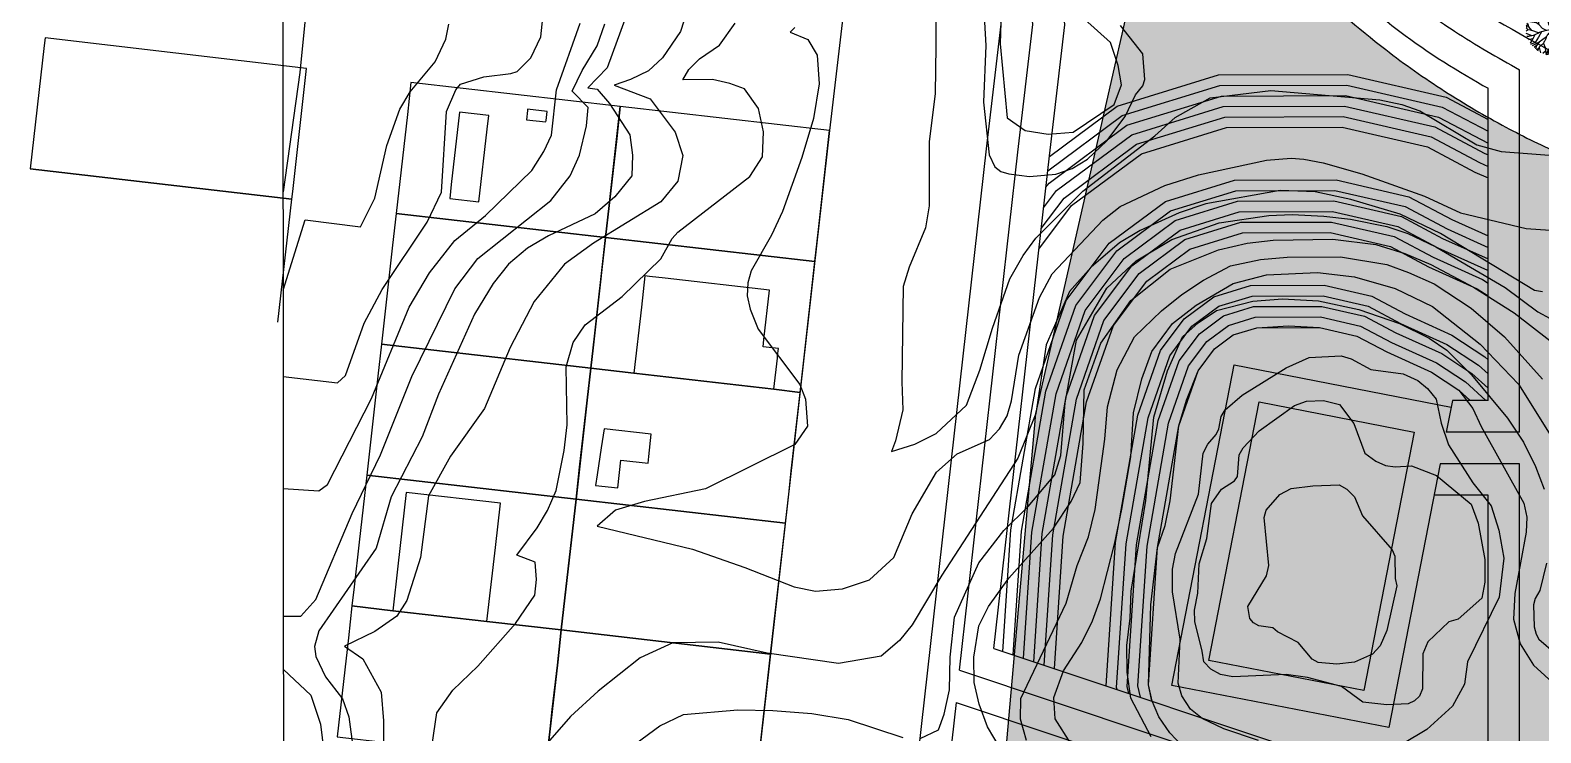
# Model space of a CAD drawing. Header units: millimetres. Extents: x 1101 to 4203, y 1053 to 1744.
# Drawn here: x 1111 to 1254.4, y 1492.9 to 1559.6 of the extents above; entities that cross this region are included whole.
import ezdxf

# ---------------------------------------------------------------- set-up
doc = ezdxf.new("R2010")
doc.units = ezdxf.units.MM
for name, color, linetype in [('01_Fina', 7, 'Continuous'), ('03_Gruesa', 7, 'Continuous'), ('Traza Urbana', 7, 'Continuous')]:
    doc.layers.add(name, color=color, linetype=linetype)
doc.styles.get("Standard").update_dxf_attribs({"font": 'arial.ttf'})

# ---------------------------------------------------------------- blocks, each defined once
blk = doc.blocks.new('tree9')
at = {"color": 106}
for p, q in [((944.82, 446.22), (943.8, 449.19)), ((946.24, 448.84), (944.71, 449.87)), ((947.61, 449.81), (945.05, 450.27)), ((946.75, 447.25), (945.73, 450.84)), ((948.46, 449.12), (946.24, 451.41)), ((948.53, 449.07), (947.84, 452.26)), ((951.71, 445.6), (948.53, 449.07)), ((950.91, 449.87), (948.69, 452.66)), ((950.75, 450.95), (951.14, 453.4)), ((952.34, 451.69), (951.65, 453.57)), ((951.77, 447.47), (952.56, 449.81)), ((952.34, 451.63), (953.87, 453.57)), ((952.56, 449.81), (952.34, 451.63)), ((953.99, 451.86), (953.08, 453.69)), ((953.99, 451.86), (954.56, 453.63)), ((954.56, 449.53), (953.99, 451.86)), ((954.5, 449.41), (955.3, 451.58)), ((954.62, 447.99), (954.5, 449.41)), ((955.3, 451.58), (956.21, 453.34)), ((955.64, 452.2), (955.41, 453.57)), ((957.12, 451.41), (956.38, 453.4)), ((957.12, 451.41), (957.24, 453.12)), ((957.12, 451.41), (958.38, 452.66)), ((958.09, 449.64), (957.12, 451.41)), ((957.97, 445.49), (958.09, 449.64)), ((958.09, 449.64), (959, 450.84)), ((959, 450.84), (959.11, 452.31)), ((959.06, 450.84), (960.36, 451.63)), ((959.4, 447.42), (960.31, 449.58)), ((960.31, 449.58), (960.71, 451.47)), ((960.42, 449.53), (961.85, 450.44)), ((960.71, 448.44), (962.76, 448.33)), ((962.76, 448.33), (963.33, 448.9)), ((942.09, 441.05), (941.06, 440.48)), ((942.09, 443.6), (941.12, 442.87)), ((942.42, 442.46), (941.12, 442.41)), ((942.14, 441.05), (941.12, 441.95)), ((942.09, 443.6), (941.46, 444.12)), ((946.02, 444.46), (941.69, 445.09)), ((943.23, 446.39), (942.03, 446.22)), ((942.42, 442.46), (942.09, 443.6)), ((943.8, 440.81), (942.14, 441.05)), ((943.91, 440.76), (942.42, 442.46)), ((943.23, 446.46), (942.77, 447.47)), ((944.82, 446.22), (943.23, 446.46)), ((946.07, 444.46), (944.82, 446.22)), ((947.5, 443.43), (946.07, 444.46)), ((947.44, 443.43), (946.75, 447.25)), ((949.09, 441.78), (947.5, 443.43)), ((951.08, 440.76), (949.09, 441.78)), ((953.48, 441.27), (953.53, 443.27)), ((953.53, 443.27), (954.1, 444.23)), ((954.1, 444.23), (954.44, 445.94)), ((954.44, 445.94), (954.62, 447.99)), ((955.3, 440.76), (958.77, 442.06)), ((958.09, 445.54), (962.07, 445.94)), ((958.77, 442.06), (960.03, 442.87)), ((960.03, 442.87), (961.39, 442.81)), ((961.17, 440.36), (963.5, 441.78)), ((961.39, 442.81), (962.3, 443.32)), ((962.07, 445.94), (964.18, 445.6)), ((962.14, 445.94), (964.01, 448.11)), ((962.3, 443.32), (964.36, 444)), ((962.42, 448.28), (964.47, 447.25)), ((963.5, 441.78), (965.95, 442.35)), ((964.18, 445.6), (964.81, 446.57)), ((964.18, 445.6), (965.26, 445.65)), ((964.36, 444), (965.49, 445.2)), ((964.58, 442.06), (965.77, 443.43)), ((944.02, 438.19), (941.17, 439.27)), ((944.25, 436.66), (942.26, 436.2)), ((943.96, 436.08), (943.06, 434.55)), ((945.5, 434.83), (943.28, 433.86)), ((947.04, 439.56), (943.91, 440.76)), ((945.28, 438.59), (943.96, 436.08)), ((947.38, 435.07), (944.02, 433.24)), ((947.1, 437.45), (945.5, 434.83)), ((947.44, 435.07), (946.18, 433.47)), ((948.58, 440.02), (947.1, 437.45)), ((950.97, 437.57), (947.44, 435.07)), ((949.49, 434.43), (950.4, 432.5)), ((952.97, 434.95), (952.68, 432.61)), ((954.33, 437.23), (952.97, 434.95)), ((954.05, 439.56), (957.12, 436.72)), ((957.12, 436.72), (958.32, 434.21)), ((957.17, 436.6), (959, 436.03)), ((957.52, 440.65), (960.88, 438.31)), ((958.32, 434.21), (959.4, 432.78)), ((959, 436.03), (960.25, 434.83)), ((960.25, 434.83), (960.93, 433.81)), ((960.88, 438.31), (962.01, 435.58)), ((960.93, 433.81), (961, 432.56)), ((961, 438.25), (965.15, 436.77)), ((961, 433.75), (963.22, 433.42)), ((962.01, 435.58), (962.14, 433.7)), ((962.07, 435.64), (963.67, 435.75)), ((962.14, 433.7), (962.7, 432.61)), ((962.19, 434.32), (963.55, 433.86)), ((962.82, 437.57), (963.95, 434.26)), ((962.87, 440.19), (963.61, 439.05)), ((963.61, 439.05), (964.12, 438.08)), ((963.67, 435.75), (964.52, 435.35)), ((964.12, 438.08), (965.61, 437.97)), ((964.23, 438.08), (964.47, 437.23)), ((964.41, 440.3), (965.83, 439.16)), ((964.47, 437.23), (965.44, 437.34)), ((964.47, 437.23), (964.92, 436.08)), ((946.18, 433.42), (944.93, 432.5)), ((946.18, 433.47), (945.61, 431.64)), ((947.15, 431.99), (945.96, 431.36)), ((947.5, 432.45), (948.01, 429.94)), ((950.46, 430.68), (949.21, 429.6)), ((950.4, 432.5), (950.46, 430.68)), ((951.88, 431.13), (950.46, 429.09)), ((950.46, 430.62), (951.14, 428.97)), ((952.05, 431.13), (951.65, 428.85)), ((952.68, 432.61), (952.05, 431.13)), ((952.73, 432.5), (953.87, 428.74)), ((955.41, 432.1), (954.5, 428.85)), ((955.02, 433.64), (957.75, 431.36)), ((955.7, 431.42), (957.06, 429.31)), ((957.75, 431.36), (957.52, 429.37)), ((957.81, 431.31), (958.6, 429.88)), ((959.4, 432.78), (959.22, 430.1)), ((959.4, 431.64), (960.14, 430.74)), ((959.46, 432.73), (960.54, 432.33)), ((960.54, 432.33), (961.39, 431.48)), ((961, 432.56), (960.82, 431.19)), ((961.05, 432.56), (962.19, 432.16))]:
    blk.add_line(p, q, dxfattribs=at)
for points in [[(953.51, 441.18), (952.47, 443.26, -0.10411), (951.83, 445.71, 0.032984), (951.65, 447.25, 0.034072), (951.2, 449.01, -0.030956), (950.8, 450.55, 0.076171), (950.29, 451.98, -0.026216), (949.72, 453.17, 1.568784)], [(953.51, 441.18), (954.56, 442.46, -0.107856), (956.49, 444, 0.175024), (957.92, 445.49, -0.125464), (959.4, 447.36, 0.043348), (961.28, 449.07, 0.04978), (962.14, 450.21, -8.896609)], [(953.51, 441.18), (951.14, 440.76, 0.029099), (949.21, 440.3, 0.05336), (945.96, 438.94, -0.09082), (943.06, 437.97, -0.003401), (941.41, 437.74, 1.084963)], [(953.51, 441.18), (953.13, 440.53, -0.07796), (952.05, 439.22, 0.120857), (950.91, 437.57, -0.011392), (950.29, 436.03, -0.038005), (949.54, 434.61, -0.112949), (948.46, 433.53, 0.14803), (947.27, 432.16, 0.020427), (946.7, 430.74, 1.639795)], [(953.51, 441.18), (955.3, 440.81, 0.056937), (957.24, 440.65, -0.035612), (959.79, 440.53, 0.008822), (963.33, 440.19, 0.099585), (965.2, 440.41, 0.073278), (966.12, 440.87, -1.918828)], [(953.51, 441.18), (953.94, 439.67, -0.054456), (954.33, 437.34, 0.065281), (955.13, 433.13, -0.028329), (956.21, 429.09, 4.035528)]]:
    blk.add_lwpolyline(points, format="xyb", dxfattribs=at)
at = {"color": 106, "flags": 1}
for tag, p in [('SIZE', (953.53, 441.16)), ('ITEM', (953.79, 443.71))]:
    blk.add_attdef(tag, p, '', height=2.09, dxfattribs=at)
blk = doc.blocks.new('Borde del rio puyo')
at = {"xscale": 0.1950770953426661, "yscale": 0.1950770953426661, "zscale": 0.1950770953426661}
blk.add_blockref('tree9', (1069.39, 1473.62), dxfattribs=at)

msp = doc.modelspace()

# ---------------------------------------------------------------- hatches: boundary and pattern name
at = {"layer": '03_Gruesa', "true_color": 0x17923e}
h = msp.add_hatch(color=114, dxfattribs=at)
h.dxf.hatch_style = 1
edge = h.paths.add_edge_path()
edge.add_arc((1254.36, 1543.24), 5, 0, 65.7468)
edge.add_spline(control_points=[(1256.41, 1547.79), (1254.61, 1548.61), (1252.82, 1549.48), (1249.08, 1551.48), (1247.14, 1552.62), (1243.31, 1555.08), (1241.43, 1556.41), (1236.98, 1559.84), (1234.5, 1562.01), (1229.9, 1566.49), (1227.77, 1568.79), (1225.72, 1571.19), (1225.65, 1571.27), (1225.59, 1571.35)], knot_values=[16.439063, 16.439063, 16.439063, 16.439063, 20.711648, 20.711648, 25.494821, 25.494821, 30.277994, 30.277994, 37.432012, 37.432012, 44.58603, 44.58603, 44.825396, 44.825396, 44.825396, 44.825396], degree=3, periodic=0)
edge.add_arc((1221.77, 1568.11), 5, 41.5909, 167.1964)
edge.add_line((1216.9, 1569.22), (1206.45, 1523.25))
edge.add_line((1206.45, 1523.25), (1203.59, 1491.03))
edge.add_arc((1208.58, 1490.59), 5, 174.9335, 236.4016)
edge.add_line((1205.81, 1486.42), (1252.13, 1455.65))
edge.add_line((1252.13, 1455.65), (1253.02, 1455.4))
edge.add_arc((1254.36, 1460.22), 5, 254.441, 360)
edge.add_line((1259.36, 1460.22), (1259.36, 1543.24))
h.paths.add_polyline_path([(1294.36, 1506.48), (1279.36, 1506.48), (1264.36, 1506.48), (1264.25, 1468.38, 0.676509), (1272.85, 1464.9), (1298.39, 1491.48), (1294.36, 1491.48)])
edge = h.paths.add_edge_path()
edge.add_spline(control_points=[(1314.72, 1539.93), (1314.05, 1539.84), (1313.37, 1539.76), (1308.85, 1539.23), (1304.92, 1538.97), (1296.78, 1538.87), (1292.56, 1539.05), (1284.11, 1539.89), (1279.89, 1540.55), (1274.01, 1541.84), (1272.34, 1542.25), (1270.67, 1542.7)], knot_values=[55.871493, 55.871493, 55.871493, 55.871493, 57.465058, 57.465058, 66.471798, 66.471798, 76.038145, 76.038145, 85.604491, 85.604491, 89.418503, 89.418503, 89.418503, 89.418503], degree=3, periodic=0)
edge.add_arc((1269.36, 1537.88), 5, 76.2614, 180)
edge.add_line((1264.36, 1537.88), (1264.36, 1521.48))
edge.add_line((1264.36, 1521.48), (1279.36, 1521.48))
edge.add_line((1279.36, 1521.48), (1294.36, 1521.48))
edge.add_line((1294.36, 1521.48), (1309.36, 1521.48))
edge.add_line((1309.36, 1521.48), (1319, 1531.52))
edge.add_arc((1315.39, 1534.98), 5, 316.1441, 457.671)

# ---------------------------------------------------------------- linework, layer by layer
for p, q in [((1252.36, 1521.48), (1252.36, 1555.87)), ((1249.36, 1524.48), (1249.36, 1554.11)), ((1219.33, 1497.43), (1225.25, 1527.86)), ((1225.25, 1527.86), (1245.86, 1523.86)), ((1245.98, 1524.48), (1245.4, 1521.48)), ((1249.36, 1524.48), (1245.98, 1524.48)), ((1252.36, 1521.48), (1245.4, 1521.48)), ((1244.82, 1518.48), (1239.95, 1493.43)), ((1252.36, 1518.48), (1244.82, 1518.48)), ((1252.36, 1481.15), (1252.36, 1518.48)), ((1249.36, 1515.48), (1244.23, 1515.48)), ((1249.36, 1485.31), (1249.36, 1515.48)), ((1202.45, 1500.94), (1249.36, 1485.31)), ((1199.2, 1498.87), (1252.36, 1481.15)), ((1239.95, 1493.43), (1219.33, 1497.43)), ((1198.86, 1495.82), (1252.36, 1477.98))]:
    msp.add_line(p, q)
for points in [[(1199.2, 1498.87), (1204.74, 1548.04), (1206.16, 1560.17), (1203.22, 1590.43), (1190.98, 1627.92), (1172.02, 1656.45), (1161.22, 1671.76), (1134.58, 1688.28)], [(1182.16, 1363.82), (1181.53, 1367.92), (1189.54, 1439.14), (1190.57, 1449.12), (1201.76, 1548.38), (1203.15, 1560.2), (1200.26, 1589.81), (1188.26, 1626.6), (1169.57, 1654.72), (1159.12, 1669.53), (1133, 1685.73)], [(1157.31, 1646.07), (1174.63, 1620), (1185.49, 1586.72), (1188.06, 1560.34), (1186.86, 1550.09), (1175.66, 1450.73), (1174.62, 1440.75), (1166.14, 1365.28)], [(1202.45, 1500.94), (1207.73, 1547.7), (1209.18, 1560.14), (1206.17, 1591.05), (1194.19, 1627.75)], [(1207.56, 1546.28), (1214.63, 1551.52), (1223.91, 1554.38), (1235.95, 1554.42), (1245.02, 1552.33), (1249.36, 1550.03)], [(1207.72, 1547.64), (1214.17, 1552.43), (1223.76, 1555.38), (1236.06, 1555.42), (1245.37, 1553.27), (1249.36, 1551.16)], [(1207.39, 1544.72), (1207.69, 1545.12), (1215.08, 1550.62), (1224.06, 1553.38), (1235.83, 1553.42), (1244.67, 1551.38), (1249.36, 1548.9)], [(1206.95, 1540.79), (1209.12, 1543.69), (1216, 1548.81), (1224.37, 1551.38), (1235.61, 1551.42), (1243.96, 1549.49), (1248.55, 1547.06), (1249.36, 1546.7)], [(1207.17, 1542.76), (1208.4, 1544.41), (1215.54, 1549.71), (1224.22, 1552.38), (1235.72, 1552.42), (1244.32, 1550.44), (1248.99, 1547.96), (1249.36, 1547.79)], [(1206.73, 1538.83), (1209.83, 1542.98), (1216.46, 1547.9), (1224.52, 1550.38), (1235.5, 1550.42), (1243.61, 1548.55), (1248.11, 1546.16), (1249.36, 1545.6)], [(1203.3, 1500.66), (1204.07, 1512.21), (1206.41, 1525.61), (1209.33, 1533.97), (1213.4, 1539.4), (1218.75, 1543.38), (1225.28, 1545.39), (1234.93, 1545.42), (1241.85, 1543.82), (1245.91, 1541.67), (1249.36, 1540.11)], [(1204.28, 1500.33), (1205.07, 1512.09), (1207.38, 1525.36), (1210.22, 1533.49), (1214.11, 1538.68), (1219.21, 1542.47), (1225.43, 1544.39), (1234.82, 1544.42), (1241.5, 1542.88), (1245.47, 1540.77), (1249.36, 1539.01)], [(1205.26, 1500.01), (1206.06, 1511.97), (1208.35, 1525.11), (1211.12, 1533.01), (1214.82, 1537.96), (1219.67, 1541.57), (1225.59, 1543.39), (1234.71, 1543.42), (1241.14, 1541.93), (1245.03, 1539.87), (1249.36, 1537.92)], [(1206.24, 1499.68), (1207.05, 1511.85), (1209.32, 1524.85), (1212.01, 1532.54), (1215.54, 1537.25), (1220.13, 1540.66), (1225.74, 1542.39), (1234.6, 1542.42), (1240.79, 1540.99), (1244.59, 1538.98), (1249.31, 1536.84), (1249.36, 1536.81)], [(1207.22, 1499.35), (1208.05, 1511.73), (1210.29, 1524.6), (1212.9, 1532.06), (1216.25, 1536.53), (1220.59, 1539.75), (1225.89, 1541.39), (1234.49, 1541.42), (1240.44, 1540.04), (1244.15, 1538.08), (1248.83, 1535.96), (1249.36, 1535.61)], [(1208.2, 1499.03), (1209.04, 1511.61), (1211.26, 1524.35), (1213.8, 1531.59), (1216.96, 1535.82), (1221.04, 1538.85), (1226.04, 1540.39), (1234.37, 1540.42), (1240.09, 1539.1), (1243.71, 1537.18), (1248.34, 1535.08), (1249.36, 1534.42)], [(1213.11, 1497.39), (1214.01, 1511.01), (1216.12, 1523.08), (1218.26, 1529.21), (1220.53, 1532.24), (1223.34, 1534.32), (1226.8, 1535.39), (1233.81, 1535.42), (1238.32, 1534.37), (1241.5, 1532.69), (1245.93, 1530.69), (1249.05, 1528.63), (1249.36, 1528.35)], [(1214.15, 1497.05), (1214.1, 1497.25), (1215.01, 1510.89), (1217.09, 1522.83), (1219.15, 1528.73), (1221.24, 1531.52), (1223.8, 1533.42), (1226.96, 1534.39), (1233.7, 1534.41), (1237.97, 1533.43), (1241.06, 1531.79), (1245.44, 1529.81), (1248.44, 1527.84), (1249.36, 1527)], [(1215.25, 1496.68), (1215.11, 1497.33), (1216, 1510.77), (1218.06, 1522.58), (1220.05, 1528.26), (1221.96, 1530.81), (1224.25, 1532.51), (1227.11, 1533.39), (1233.59, 1533.41), (1237.62, 1532.48), (1240.62, 1530.89), (1244.96, 1528.93), (1247.82, 1527.05), (1249.36, 1525.65)], [(1216.36, 1496.31), (1216.11, 1497.41), (1217, 1510.65), (1219.03, 1522.33), (1220.94, 1527.78), (1222.67, 1530.09), (1224.71, 1531.61), (1227.26, 1532.39), (1233.47, 1532.41), (1237.26, 1531.54), (1240.18, 1529.99), (1244.48, 1528.05), (1247.21, 1526.26), (1249.16, 1524.48)], [(1217.47, 1495.94), (1217.12, 1497.48), (1217.99, 1510.53), (1220, 1522.07), (1221.83, 1527.3), (1223.38, 1529.37), (1225.17, 1530.7), (1227.41, 1531.39), (1233.36, 1531.41), (1236.91, 1530.59), (1239.74, 1529.09), (1243.99, 1527.17), (1246.59, 1525.46), (1247.67, 1524.48)], [(1198.86, 1495.82), (1193.56, 1448.79), (1192.52, 1438.82), (1184.56, 1367.98), (1184.67, 1367.26)]]:
    msp.add_lwpolyline(points)
msp.add_lwpolyline([(1227.62, 1524.35), (1242.34, 1521.48), (1237.57, 1496.94), (1222.85, 1499.81)], close=True)
for points, knots in [([(1203.64, 1743.14), (1202.19, 1737.33), (1200.75, 1731.57), (1198.53, 1724.01), (1197.94, 1722.11), (1196.32, 1717.17), (1195.22, 1714.16), (1192.78, 1708.24), (1191.44, 1705.34), (1189.68, 1702), (1189.4, 1701.48), (1188.54, 1699.92), (1187.92, 1698.85), (1186.7, 1696.63), (1186.09, 1695.47), (1185.27, 1693.65), (1185.02, 1693.05), (1184.57, 1691.84), (1184.36, 1691.22), (1183.79, 1689.37), (1183.49, 1688.11), (1182.78, 1684.3), (1182.58, 1681.71), (1182.65, 1678.16), (1182.71, 1677.17), (1182.99, 1674.23), (1183.32, 1672.34), (1184.08, 1668.67), (1184.51, 1666.89), (1185.04, 1664.56), (1185.17, 1663.98), (1185.41, 1662.81), (1185.53, 1662.23), (1185.88, 1660.46), (1186.1, 1659.26), (1186.76, 1655.64), (1187.21, 1653.18), (1188.05, 1649.46), (1188.37, 1648.21), (1188.97, 1646.14), (1189.22, 1645.31), (1190.08, 1642.84), (1190.74, 1641.24), (1192.15, 1638.13), (1192.91, 1636.61), (1194.5, 1633.55), (1195.33, 1632), (1196.91, 1629.04), (1197.66, 1627.6), (1199.15, 1624.72), (1199.89, 1623.28), (1201.51, 1620.06), (1202.39, 1618.3), (1204.97, 1613.06), (1206.69, 1609.52), (1209.21, 1604.96), (1209.82, 1603.89), (1211.08, 1601.78), (1211.72, 1600.74), (1212.51, 1599.5), (1212.64, 1599.29), (1212.78, 1599.08), (1215.47, 1594.91), (1215.88, 1594.28), (1216.84, 1592.79), (1217.39, 1591.94), (1218.49, 1590.22), (1219.04, 1589.35), (1220.74, 1586.73), (1221.92, 1584.98), (1223.62, 1582.76), (1224.02, 1582.26), (1224.83, 1581.28), (1225.23, 1580.79), (1226.47, 1579.38), (1227.3, 1578.46), (1228.85, 1576.79), (1229.56, 1576.02), (1230.81, 1574.65), (1231.36, 1574.04), (1232.22, 1573.05), (1232.55, 1572.66), (1233.12, 1571.98), (1233.36, 1571.69), (1233.84, 1571.09), (1234.08, 1570.78), (1234.82, 1569.84), (1235.33, 1569.2), (1236.22, 1568.11), (1236.59, 1567.67), (1237.31, 1566.85), (1237.66, 1566.47), (1238.37, 1565.74), (1238.73, 1565.38), (1239.82, 1564.34), (1240.58, 1563.67), (1242.89, 1561.77), (1244.51, 1560.62), (1248.19, 1558.22), (1250.27, 1557.02), (1252.36, 1555.87)], [0, 0, 0, 0, 17.905649, 17.905649, 23.968191, 23.968191, 33.813234, 33.813234, 43.658276, 43.658276, 45.497172, 45.497172, 49.174964, 49.174964, 52.852755, 52.852755, 54.605725, 54.605725, 56.358695, 56.358695, 59.864635, 59.864635, 66.876515, 66.876515, 69.590889, 69.590889, 75.019638, 75.019638, 80.448386, 80.448386, 82.282709, 82.282709, 84.117032, 84.117032, 87.785677, 87.785677, 95.122968, 95.122968, 98.825623, 98.825623, 101.284882, 101.284882, 106.203399, 106.203399, 111.121916, 111.121916, 116.317436, 116.317436, 121.218243, 121.218243, 126.11905, 126.11905, 132.078779, 132.078779, 143.710326, 143.710326, 147.3025, 147.3025, 150.894674, 150.894674, 151.641396, 151.641396, 151.641396, 153.914331, 153.914331, 156.975995, 156.975995, 160.037659, 160.037659, 166.160986, 166.160986, 167.975509, 167.975509, 169.790031, 169.790031, 173.419076, 173.419076, 176.564807, 176.564807, 179.078068, 179.078068, 180.662135, 180.662135, 181.858132, 181.858132, 183.054128, 183.054128, 185.446122, 185.446122, 187.069602, 187.069602, 188.485565, 188.485565, 189.901527, 189.901527, 192.733452, 192.733452, 198.397302, 198.397302, 205.330694, 205.330694, 205.330694, 205.330694]), ([(1194.19, 1627.75), (1194.22, 1627.7), (1194.25, 1627.64), (1194.66, 1626.87), (1195.04, 1626.15), (1196.16, 1623.99), (1196.89, 1622.55), (1198.41, 1619.56), (1199.18, 1618.01), (1200.51, 1615.33), (1201.06, 1614.2), (1202.19, 1611.92), (1202.76, 1610.77), (1204, 1608.31), (1204.68, 1607), (1205.8, 1604.91), (1206.24, 1604.12), (1207.26, 1602.33), (1207.85, 1601.34), (1209.03, 1599.39), (1209.63, 1598.43), (1210.77, 1596.64), (1211.31, 1595.8), (1211.85, 1594.98), (1216.45, 1587.84), (1216.51, 1587.75), (1217.19, 1586.68), (1217.84, 1585.69), (1219.19, 1583.69), (1219.91, 1582.69), (1221.09, 1581.12), (1221.53, 1580.56), (1222.42, 1579.48), (1222.86, 1578.95), (1224.2, 1577.41), (1225.09, 1576.43), (1226.58, 1574.82), (1227.18, 1574.18), (1228.26, 1573), (1228.74, 1572.46), (1229.66, 1571.43), (1230.08, 1570.94), (1230.72, 1570.18), (1230.93, 1569.92), (1231.38, 1569.36), (1231.61, 1569.07), (1232.32, 1568.17), (1232.81, 1567.54), (1233.84, 1566.27), (1234.37, 1565.64), (1235.52, 1564.36), (1236.12, 1563.75), (1237.93, 1561.98), (1239.19, 1560.9), (1243.2, 1557.78), (1246.05, 1556), (1249.04, 1554.29), (1249.2, 1554.2), (1249.36, 1554.11)], [117.823093, 117.823093, 117.823093, 117.823093, 118.015878, 118.015878, 120.480067, 120.480067, 125.408444, 125.408444, 130.65851, 130.65851, 134.456863, 134.456863, 138.255216, 138.255216, 142.511064, 142.511064, 145.063533, 145.063533, 148.343988, 148.343988, 151.624443, 151.624443, 154.54552, 154.54552, 154.54552, 154.85609, 154.85609, 158.2433, 158.2433, 161.645536, 161.645536, 163.54332, 163.54332, 165.441105, 165.441105, 169.236673, 169.236673, 171.893779, 171.893779, 174.164065, 174.164065, 176.280759, 176.280759, 177.441123, 177.441123, 178.601487, 178.601487, 180.922214, 180.922214, 183.108534, 183.108534, 185.294854, 185.294854, 189.667493, 189.667493, 198.881777, 198.881777, 199.401, 199.401, 199.401, 199.401])]:
    msp.add_open_spline(points, degree=3, knots=knots)
msp.add_spline([(1206.55, 1742.41), (1198.04, 1713.25), (1191.71, 1699.46), (1188.12, 1692.66), (1185.8, 1676.36), (1188.2, 1664.12), (1192.37, 1645.4), (1198.96, 1631.58), (1205.92, 1617.92), (1212.01, 1606.12), (1219.8, 1593.74), (1226.03, 1584.56), (1235.41, 1573.92), (1239.38, 1569.04), (1262.46, 1553.75), (1273.82, 1547.94), (1292.28, 1545.86), (1304.63, 1545.03), (1323.86, 1547.24), (1343.77, 1554.24), (1348.18, 1560.24), (1355.1, 1558.48), (1361.05, 1563.53), (1368.81, 1564.74), (1375.81, 1569.68), (1387.22, 1575.31), (1397.88, 1585.58), (1409.72, 1597.18), (1418.41, 1615.58), (1419.86, 1625.08), (1420.37, 1642), (1422.23, 1651.7), (1429.17, 1651.45), (1435.26, 1654.71), (1443.36, 1656.59), (1455.3, 1651.18), (1462.27, 1643.18), (1465.93, 1633.22), (1474.19, 1620.72), (1478.65, 1616.67), (1481.05, 1602.66), (1484.13, 1591.31), (1484.89, 1574.33), (1484.36, 1564.21), (1486.42, 1559.18), (1489.39, 1548.07), (1492.67, 1543.87), (1495.89, 1536.95), (1501.55, 1533.07), (1522.85, 1527), (1548.84, 1524.65), (1563.37, 1519.91), (1597.01, 1518.92), (1608.07, 1518.76), (1621.87, 1530.8), (1629.23, 1540.85), (1637.33, 1541.75), (1654.58, 1528.41), (1666.45, 1514.07), (1678.81, 1502.28), (1683.26, 1485.42), (1688.26, 1473.25), (1696.09, 1462), (1707.13, 1455.14), (1716.58, 1451.32), (1728.09, 1440.45), (1739.12, 1428.49), (1752, 1419.89), (1768.14, 1407.72), (1779.75, 1403.89), (1792.3, 1394.74), (1800.33, 1389.87), (1811.75, 1382.95), (1818.47, 1377.64), (1820.17, 1369.01), (1828.21, 1360.85), (1834.33, 1353.31), (1847.27, 1343.54), (1858.6, 1336.79), (1868.42, 1330.8), (1878.4, 1329.63), (1894.15, 1331.08)], degree=3)
at = {"layer": '01_Fina'}
msp.add_lwpolyline([(1135.28, 1103.45), (1874.37, 1103.45), (1873.93, 1741.26), (1134.84, 1741.26), (1135.28, 1123.4)], dxfattribs=at)
at = {"layer": '01_Fina', "linetype": 'Continuous'}
for points in [[(1214.58, 1554.45), (1214.26, 1556.27), (1213.52, 1558.45), (1211.04, 1560.66), (1209.81, 1562.7), (1209.35, 1564.67), (1207.57, 1567.35), (1205.77, 1568.08), (1204.57, 1567.75), (1203.93, 1567.06), (1203.57, 1566.01), (1203.17, 1562.45), (1203.04, 1558.32), (1203.7, 1551.32), (1205.43, 1550.1), (1207.61, 1549.76), (1209.99, 1549.95), (1213.86, 1552.57)], [(1221.82, 1506.19), (1221.95, 1508.98), (1222.66, 1511.39), (1223.1, 1514.69), (1224.07, 1516.06), (1225.29, 1516.87), (1225.59, 1517.28), (1225.75, 1519.33), (1226.12, 1519.99), (1227.64, 1521.6), (1230.99, 1524.02), (1232.13, 1524.41), (1233.75, 1524.48), (1235.27, 1524.09), (1236.63, 1522.29), (1237.66, 1519.49), (1238.7, 1518.71), (1239.62, 1518.31), (1240.55, 1518.18), (1242.08, 1518.29), (1244.48, 1517.36), (1247.75, 1514.64), (1248.43, 1512.84), (1249.07, 1509.39), (1249.04, 1507.23), (1248.76, 1505.71), (1246.51, 1503.74), (1245.65, 1503.47), (1243.64, 1501.58), (1243.18, 1500.43), (1243.15, 1497.12), (1242.84, 1496.41), (1242.39, 1495.96), (1241.77, 1495.69), (1239.74, 1495.6), (1237.47, 1495.84), (1235.46, 1497.32), (1232.23, 1498.19), (1230.19, 1498.48), (1225.14, 1498.24), (1223.98, 1498.48), (1223.06, 1498.97), (1222.37, 1499.68), (1222.23, 1500.68), (1221.54, 1503.5), (1221.51, 1504.58)], [(1228.11, 1513.36), (1228.29, 1514.07), (1229.6, 1515.55), (1230.66, 1516.12), (1232.72, 1516.39), (1235.22, 1516.47), (1235.97, 1516.06), (1236.67, 1515.35), (1237.43, 1513.53), (1240.27, 1510.32), (1240.52, 1509.72), (1240.53, 1507.59), (1240.69, 1506.9), (1239.74, 1502.64), (1239.11, 1501.2), (1238.39, 1500.39), (1236.69, 1499.64), (1235.02, 1499.47), (1233.24, 1499.61), (1232.66, 1499.92), (1231.33, 1501.52), (1229.38, 1502.52), (1228.94, 1502.9), (1227.59, 1503.09), (1227.11, 1503.39), (1226.74, 1503.79), (1226.55, 1504.94), (1228.34, 1507.85), (1228.55, 1508.83)]]:
    msp.add_lwpolyline(points, close=True, dxfattribs=at)
for points in [[(1134.99, 1526.77), (1140.14, 1526.16), (1140.91, 1526.84), (1142.67, 1531.82), (1144.39, 1535.02), (1148.66, 1541.41), (1150.01, 1544.25), (1150.5, 1551.9), (1151.39, 1553.96), (1151.84, 1554.51), (1154.03, 1555.2), (1156.61, 1555.5), (1157.19, 1555.7), (1158.5, 1557), (1159.46, 1559), (1159.92, 1563.56)], [(1137.14, 1561.34), (1136.58, 1555.62), (1134.98, 1544.27)], [(1134.98, 1534.94), (1137.09, 1541.64), (1142.33, 1540.96), (1143.68, 1543.69), (1144.83, 1548.69), (1146.07, 1552.13), (1147.05, 1553.79), (1149.42, 1556.62), (1150.43, 1558.77), (1150.73, 1560.2)], [(1135, 1516.12), (1138.39, 1515.92), (1139.21, 1516.5), (1143.39, 1524.66), (1146.95, 1533.33), (1148.87, 1536.6), (1151.3, 1539.66), (1154.2, 1542.04), (1158.6, 1546.32), (1159.74, 1548.12), (1160.46, 1549.65), (1160.95, 1553.98), (1163.17, 1560.28)], [(1135.01, 1504.01), (1136.68, 1504), (1138.09, 1505.58), (1141.55, 1513.75), (1144.22, 1519.31), (1147.19, 1526.76), (1151.3, 1535.09), (1153.48, 1537.96), (1160.39, 1543.45), (1162.24, 1545.8), (1163.11, 1547.75), (1163.78, 1550.54), (1163.95, 1552.29), (1162.43, 1553.85), (1163.37, 1555.79), (1164.8, 1558.15), (1165.53, 1560.24)], [(1167.51, 1560.88), (1165.75, 1556.04), (1163.9, 1554.17), (1164.81, 1554.02), (1165.98, 1552.67), (1167.89, 1549.71), (1168.14, 1547.75), (1168.1, 1545.81), (1166.48, 1543.82), (1164.61, 1542.21), (1160.18, 1540.1), (1158.17, 1538.93), (1156.39, 1537.43), (1154.94, 1535.57), (1153.16, 1532.67), (1149.75, 1525.09), (1148.19, 1521.02), (1145.25, 1515.34), (1143.82, 1510.45), (1138.39, 1502.62), (1137.96, 1501.13), (1138.08, 1500.17), (1139.01, 1498.25), (1140.61, 1496.18), (1141.22, 1494.46), (1141.63, 1491.4)], [(1173.01, 1560.48), (1172.72, 1559.5), (1171.01, 1557.01), (1169.66, 1555.77), (1167.97, 1554.95), (1166.42, 1554.42), (1169.83, 1553.11), (1172.21, 1549.95), (1172.94, 1547.72), (1172.45, 1545.29), (1170.85, 1543.35), (1164.45, 1539.42), (1161.69, 1537.41), (1158.81, 1533.87), (1156.53, 1529.51), (1154.11, 1523.73), (1150.89, 1519.21), (1148.79, 1515.42), (1148.03, 1509.57), (1146.74, 1505.5), (1145.77, 1504.01), (1143.7, 1502.55), (1140.81, 1501.17), (1142.57, 1499.97), (1144.3, 1496.81), (1144.53, 1494.08), (1144.53, 1472.02)], [(1148.52, 1487.75), (1149.58, 1494.83), (1151.11, 1496.98), (1153.46, 1499.27), (1157.06, 1503.3), (1158.87, 1506), (1159.03, 1507.5), (1158.91, 1509.14), (1157.18, 1509.81), (1159.1, 1512.41), (1160.07, 1514.03), (1160.92, 1515.93), (1161.66, 1519.73), (1161.96, 1522.18), (1161.87, 1527.67), (1162.51, 1530), (1163.67, 1531.65), (1167.18, 1534.36), (1170.83, 1537.91), (1171.92, 1539.85), (1172.45, 1540.47), (1179.28, 1545.74), (1180.5, 1547.6), (1180.59, 1549.97), (1180.12, 1552.19), (1178.79, 1554.06), (1177.4, 1554.57), (1175.73, 1554.95), (1172.93, 1554.92), (1173.5, 1555.89), (1174.5, 1556.92), (1176.4, 1558.22), (1177.9, 1560.3)], [(1196.93, 1560.44), (1196.95, 1558.1), (1196.89, 1553.61), (1196.31, 1549.03), (1196.31, 1542.96), (1195.96, 1540.87), (1194.41, 1537.13), (1193.85, 1535.3), (1193.71, 1526.25), (1193.8, 1523.58), (1193.12, 1520.66), (1192.73, 1519.65), (1194.95, 1520.34), (1196.98, 1521.35), (1199.85, 1524.03), (1201.13, 1527.35), (1202.31, 1531.35), (1203.97, 1536.02), (1205.23, 1538.25), (1206.45, 1539.9), (1210.9, 1544.34), (1217.72, 1549.59), (1219.66, 1551.35), (1222.99, 1553.21), (1228.73, 1553.89), (1239.1, 1553.01), (1241.18, 1552.56), (1242.9, 1551.97), (1248.31, 1548.74), (1250.62, 1548.11), (1257.66, 1547.57)], [(1201.57, 1560.38), (1201.69, 1558.18), (1201.46, 1552.81), (1202, 1547.79), (1202.53, 1546.65), (1203.12, 1546.23), (1203.86, 1545.98), (1205.82, 1545.73), (1208.34, 1545.97), (1209.89, 1546.51), (1211.35, 1547.38), (1213.19, 1549.13), (1214.93, 1551.44), (1215.89, 1553.48), (1216.58, 1554.34), (1216.77, 1554.94), (1216.59, 1557.38), (1214.46, 1560.06)], [(1183.56, 1559.87), (1183.13, 1559.45), (1184.8, 1558.73), (1185.69, 1557.25), (1185.86, 1554.52), (1185.32, 1551.24), (1184.22, 1547.53), (1182.38, 1542.43), (1181.36, 1540.16), (1179.42, 1536.79), (1179.09, 1535.64), (1179.03, 1534.42), (1179.31, 1533.16), (1180.07, 1531.25), (1184.04, 1526.01), (1184.56, 1524.61), (1184.75, 1522.05), (1183.57, 1520.29), (1175.07, 1516.11), (1169.3, 1514.9), (1166.53, 1514.07), (1164.79, 1512.56), (1173.86, 1510.38), (1178.82, 1508.64), (1183.5, 1506.79), (1185.53, 1506.38), (1188.08, 1506.59), (1190.64, 1507.45), (1192.96, 1509.58), (1194.7, 1513.73), (1197.02, 1517.67), (1198.96, 1519.43), (1202.03, 1520.78), (1203, 1521.79), (1203.73, 1523.01), (1204.12, 1524.45), (1204.82, 1528.77), (1206.79, 1534.27), (1207.99, 1536.49), (1212.8, 1541.6), (1214.44, 1542.89), (1218.67, 1544.87), (1221.89, 1545.91), (1228.33, 1547.28), (1230.67, 1547.49), (1231.87, 1547.38), (1233.72, 1547.04), (1237.39, 1545.99), (1243.34, 1543.87), (1246.75, 1542.29), (1252.97, 1540.8), (1255.25, 1540.64)], [(1254.53, 1534.79), (1253.77, 1534.93), (1244.86, 1540.32), (1241.01, 1542.17), (1236.34, 1543.55), (1232.94, 1544.3), (1229.63, 1544.4), (1222.58, 1543.15), (1220.03, 1542.3), (1216.35, 1540.63), (1214.39, 1539.45), (1211.69, 1537.13), (1209.62, 1534.81), (1207.42, 1529.75), (1206.45, 1523.25), (1204.73, 1519), (1197.52, 1507.91), (1194.7, 1503.2), (1193.49, 1501.69), (1191.77, 1500.21), (1187.7, 1499.53), (1180.94, 1500.49), (1176.28, 1501.54), (1171.97, 1501.48), (1168.87, 1500.05), (1164.88, 1496.9), (1162.26, 1494.48), (1158.75, 1490.46)], [(1195.47, 1492.39), (1197.21, 1493.23), (1197.73, 1494.7), (1198.25, 1497.03), (1198.3, 1500.11), (1198.72, 1503.93), (1201.01, 1509.07), (1203.39, 1512.13), (1205.72, 1514.41), (1208.24, 1517.42), (1208.82, 1519.27), (1209.21, 1524.25), (1210.31, 1530.21), (1213.19, 1535.14), (1215.95, 1537.73), (1219.36, 1539.76), (1223.84, 1541.35), (1228.55, 1542.05), (1230.77, 1542.12), (1233.77, 1541.97), (1236.3, 1541.7), (1239.74, 1540.99), (1241.75, 1540.34), (1244.4, 1539.06), (1250.97, 1535.19), (1254.08, 1532.89), (1256.44, 1531.62)], [(1203.04, 1491.48), (1201.86, 1493.5), (1201.06, 1495.67), (1200.59, 1497.7), (1200.54, 1500.13), (1201.01, 1503.09), (1201.93, 1504.94), (1203.88, 1507.61), (1208.1, 1512.37), (1209.8, 1514.9), (1210.63, 1516.71), (1210.93, 1520.4), (1211.01, 1525.49), (1212.6, 1529.93), (1215.46, 1533.96), (1219.19, 1536.96), (1223.79, 1538.77), (1226.48, 1539.4), (1228.97, 1539.69), (1234.63, 1539.79), (1238.7, 1539.29), (1241.47, 1538.42), (1243.94, 1537.38), (1247.97, 1535.25), (1251.83, 1532.79), (1255.23, 1530.19)], [(1205.54, 1492.22), (1204.98, 1494.22), (1205.01, 1496.19), (1209.33, 1505.25), (1210.37, 1508.81), (1211.42, 1511.54), (1212.08, 1514.12), (1213, 1520.82), (1213.24, 1523.88), (1214.16, 1527.38), (1215.79, 1530.52), (1218.37, 1533), (1220.3, 1534.53), (1222.35, 1535.89), (1224.92, 1537.26), (1227.76, 1537.85), (1230.28, 1538.07), (1235.37, 1538.13), (1239.74, 1537.38), (1241.81, 1536.64), (1244.23, 1535.54), (1247.77, 1533.23), (1250.91, 1530.51), (1254.54, 1526.51)], [(1209.76, 1491.93), (1208.26, 1494.26), (1208.14, 1496.29), (1209.06, 1498.83), (1210.79, 1501.51), (1211.83, 1503.58), (1212.56, 1505.67), (1213.91, 1510.83), (1214.6, 1514.17), (1215.45, 1519.12), (1215.72, 1523.3), (1216.49, 1526.54), (1217.45, 1529.14), (1219.41, 1531.79), (1221.64, 1533.54), (1225.17, 1535.6), (1228.34, 1536.4), (1233.18, 1536.63), (1236.69, 1536.23), (1240.54, 1535.12), (1244.08, 1533.41), (1248.61, 1529.84), (1252.24, 1526.03), (1256.1, 1519.86)], [(1217.39, 1492.56), (1215.45, 1496.24), (1215.09, 1498.69), (1215.07, 1501.22), (1215.39, 1503.82), (1215.48, 1506.39), (1216.88, 1514.99), (1217.63, 1522.91), (1218.92, 1527.29), (1220.37, 1530.53), (1221.83, 1531.84), (1223.58, 1533.01), (1227.04, 1533.92), (1229.84, 1534.13), (1233.27, 1533.95), (1237.08, 1533.13), (1240.95, 1531.79), (1243.77, 1530.41), (1245.45, 1529.25), (1247.8, 1526.9), (1251.2, 1522.81), (1252.72, 1520.53), (1253.86, 1518.22), (1254.7, 1516.07)], [(1221.55, 1490.42), (1219.17, 1492.95), (1218.11, 1494.45), (1217.43, 1496.1), (1217.12, 1497.48), (1217.35, 1505.08), (1217.99, 1510.53), (1218.71, 1512.63), (1219.18, 1514.97), (1220, 1522.07), (1220.73, 1524.52), (1221.83, 1527.3), (1223.38, 1529.37), (1225.17, 1530.7), (1227.41, 1531.39), (1230.41, 1531.56), (1233.36, 1531.41), (1236.91, 1530.59), (1239.74, 1529.09), (1243.99, 1527.17), (1246.59, 1525.46), (1247.92, 1523.73), (1248.72, 1522), (1252.75, 1514.74), (1253.04, 1513.41), (1252.98, 1511.97), (1251.91, 1506.16), (1251.77, 1503.73), (1252.41, 1501.37), (1253.67, 1499.35), (1256.9, 1496.41)], [(1227.57, 1492.22), (1224.27, 1493.33), (1222.23, 1494.31), (1221.12, 1495.18), (1220.29, 1496.44), (1219.96, 1497.65), (1220.13, 1501.82), (1219.41, 1506.33), (1219.41, 1508.46), (1219.7, 1509.96), (1221.89, 1515.6), (1222.33, 1519.49), (1222.75, 1520.32), (1223.55, 1521.24), (1223.81, 1521.78), (1224.02, 1522.95), (1224.4, 1523.59), (1226.01, 1524.97), (1230.2, 1527.57), (1232.37, 1528.55), (1235.43, 1528.71), (1236.36, 1528.43), (1238.23, 1527.42), (1241.31, 1527), (1242.68, 1526.38), (1243.6, 1525.63), (1244.43, 1524.6), (1244.92, 1522.34), (1245.61, 1520.26), (1247.93, 1516.67), (1249.65, 1514.48), (1250.39, 1512.18), (1250.85, 1509.5), (1250.42, 1505.81), (1247.4, 1499.67), (1247.11, 1497.56), (1245.98, 1495.47), (1243.56, 1493.24), (1241.28, 1491.88)], [(1254.91, 1509.04), (1254.26, 1506.46), (1253.82, 1505.7), (1253.68, 1505.09), (1253.73, 1503), (1253.92, 1502.29), (1254.18, 1501.84), (1255.78, 1500.42)], [(1135.01, 1498.96), (1137.62, 1496.5), (1138.53, 1493.76), (1139.14, 1488.84)], [(1168.47, 1491.91), (1170.74, 1493.61), (1172.98, 1494.69), (1178.15, 1495.11), (1181.48, 1495.06), (1185.17, 1494.76), (1188.61, 1494.21), (1193.8, 1492.51)]]:
    msp.add_lwpolyline(points, dxfattribs=at)
at = {"layer": '03_Gruesa', "color": 116, "true_color": 0x136734}
for p, q in [((1206.45, 1523.25), (1216.9, 1569.22)), ((1203.59, 1491.03), (1206.45, 1523.25))]:
    msp.add_line(p, q, dxfattribs=at)
msp.add_open_spline([(1225.59, 1571.35), (1225.65, 1571.27), (1225.72, 1571.19), (1227.77, 1568.79), (1229.9, 1566.49), (1234.5, 1562.01), (1236.98, 1559.84), (1241.43, 1556.41), (1243.31, 1555.08), (1247.14, 1552.62), (1249.08, 1551.48), (1252.82, 1549.48), (1254.61, 1548.61), (1256.41, 1547.79)], degree=3, knots=[16.439063, 16.439063, 16.439063, 16.439063, 16.678429, 16.678429, 23.832447, 23.832447, 30.986465, 30.986465, 35.769638, 35.769638, 40.552811, 40.552811, 44.825396, 44.825396, 44.825396, 44.825396], dxfattribs=at)
at = {"layer": 'Traza Urbana', "color": 7, "linetype": 'Continuous', "invisible_edges": 5}
for points in [[(1112.31, 1558.16), (1135.81, 1543.58), (1135.9, 1544.33), (1112.39, 1558.9)], [(1112.39, 1558.9), (1135.9, 1544.33), (1137.22, 1556)], [(1110.98, 1546.48), (1110.98, 1546.48), (1135.81, 1543.58), (1112.31, 1558.16)], [(1146.78, 1551.63), (1165.59, 1539.96), (1165.93, 1543), (1147.12, 1554.66)], [(1147.12, 1554.66), (1165.93, 1543), (1166.99, 1552.38)], [(1145.72, 1542.24), (1145.72, 1542.24), (1165.59, 1539.96), (1146.78, 1551.63)], [(1150.95, 1544.98), (1153.58, 1543.34), (1154.36, 1550.23), (1151.73, 1551.86)], [(1151.73, 1551.86), (1154.36, 1550.23), (1154.51, 1551.54)], [(1158.09, 1551.13), (1158.09, 1551.13), (1159.93, 1550.92), (1158.19, 1552)], [(1158.19, 1552), (1159.93, 1550.92), (1159.95, 1551.04), (1158.2, 1552.12)], [(1158.2, 1552.12), (1159.95, 1551.04), (1160.04, 1551.91)], [(1166.65, 1549.34), (1185.46, 1537.67), (1185.81, 1540.72), (1166.99, 1552.38)], [(1166.99, 1552.38), (1185.81, 1540.72), (1186.86, 1550.09)], [(1165.59, 1539.96), (1165.59, 1539.96), (1185.46, 1537.67), (1166.65, 1549.34)], [(1110.98, 1546.48), (1134.49, 1531.91), (1135.81, 1543.58)], [(1150.8, 1543.66), (1150.8, 1543.66), (1153.58, 1543.34), (1150.95, 1544.98)], [(1145.38, 1539.21), (1164.19, 1527.54), (1164.53, 1530.58), (1145.72, 1542.24)], [(1145.72, 1542.24), (1164.53, 1530.58), (1165.59, 1539.96)], [(1165.25, 1536.92), (1184.06, 1525.25), (1184.41, 1528.3), (1165.59, 1539.96)], [(1165.59, 1539.96), (1184.41, 1528.3), (1185.46, 1537.67)], [(1144.32, 1529.82), (1144.32, 1529.82), (1164.19, 1527.54), (1145.38, 1539.21)], [(1164.41, 1529.47), (1168.27, 1527.07), (1181.58, 1525.54), (1165.12, 1535.75)], [(1165.12, 1535.75), (1181.58, 1525.54), (1184.06, 1525.25), (1165.25, 1536.92)], [(1168.99, 1533.35), (1181.58, 1525.54), (1181.91, 1528.51), (1169.33, 1536.31)], [(1168.99, 1533.35), (1181.58, 1525.54), (1181.91, 1528.51), (1169.33, 1536.31)], [(1169.33, 1536.31), (1181.91, 1528.51), (1181.93, 1528.72), (1169.77, 1536.26)], [(1169.33, 1536.31), (1181.91, 1528.51), (1181.93, 1528.72), (1169.77, 1536.26)], [(1169.77, 1536.26), (1180.54, 1529.58), (1180.62, 1530.28), (1171.26, 1536.09)], [(1169.77, 1536.26), (1180.54, 1529.58), (1180.62, 1530.28), (1171.26, 1536.09)], [(1171.26, 1536.09), (1180.62, 1530.28), (1181.17, 1534.94)], [(1171.26, 1536.09), (1180.62, 1530.28), (1181.17, 1534.94)], [(1168.27, 1527.07), (1168.27, 1527.07), (1181.58, 1525.54), (1168.99, 1533.35)], [(1168.27, 1527.07), (1168.27, 1527.07), (1181.58, 1525.54), (1168.99, 1533.35)], [(1143.98, 1526.79), (1162.79, 1515.12), (1163.13, 1518.16), (1144.32, 1529.82)], [(1144.32, 1529.82), (1163.13, 1518.16), (1164.19, 1527.54)], [(1164.19, 1527.54), (1164.19, 1527.54), (1168.27, 1527.07), (1164.41, 1529.47)], [(1180.54, 1529.58), (1181.93, 1528.72), (1182.01, 1529.42)], [(1180.54, 1529.58), (1181.93, 1528.72), (1182.01, 1529.42)], [(1163.85, 1524.5), (1182.66, 1512.83), (1183.01, 1515.88), (1164.19, 1527.54)], [(1164.19, 1527.54), (1183.01, 1515.88), (1183.22, 1517.8), (1168.27, 1527.07)], [(1168.27, 1527.07), (1183.22, 1517.8), (1183.93, 1524.09), (1181.58, 1525.54)], [(1142.92, 1517.4), (1142.92, 1517.4), (1162.79, 1515.12), (1143.98, 1526.79)], [(1162.79, 1515.12), (1162.79, 1515.12), (1182.66, 1512.83), (1163.85, 1524.5)], [(1181.58, 1525.54), (1183.93, 1524.09), (1184.06, 1525.25)], [(1165.36, 1521.18), (1169.63, 1518.53), (1169.7, 1519.16), (1165.45, 1521.79)], [(1165.36, 1521.18), (1169.63, 1518.53), (1169.7, 1519.16), (1165.45, 1521.79)], [(1165.45, 1521.79), (1169.7, 1519.16), (1169.93, 1521.28)], [(1165.45, 1521.79), (1169.7, 1519.16), (1169.93, 1521.28)], [(1164.79, 1517.41), (1166.76, 1516.18), (1167.05, 1518.82), (1165.18, 1519.98)], [(1164.79, 1517.41), (1166.76, 1516.18), (1167.05, 1518.82), (1165.18, 1519.98)], [(1165.18, 1519.98), (1167.05, 1518.82), (1169.63, 1518.53), (1165.36, 1521.18)], [(1165.18, 1519.98), (1167.05, 1518.82), (1169.63, 1518.53), (1165.36, 1521.18)], [(1142.58, 1514.37), (1161.39, 1502.7), (1161.73, 1505.74), (1142.92, 1517.4)], [(1142.92, 1517.4), (1161.73, 1505.74), (1162.79, 1515.12)], [(1164.64, 1516.42), (1164.64, 1516.42), (1166.76, 1516.18), (1164.79, 1517.41)], [(1164.64, 1516.42), (1164.64, 1516.42), (1166.76, 1516.18), (1164.79, 1517.41)], [(1145.87, 1508.76), (1154.33, 1503.51), (1155.14, 1510.52), (1146.67, 1515.76)], [(1146.67, 1515.76), (1155.14, 1510.52), (1155.62, 1514.74)], [(1142.2, 1511.03), (1154.33, 1503.51), (1161.39, 1502.7), (1142.58, 1514.37)], [(1162.45, 1512.08), (1181.26, 1500.41), (1181.61, 1503.46), (1162.79, 1515.12)], [(1162.45, 1512.08), (1181.26, 1500.41), (1181.61, 1503.46), (1162.79, 1515.12)], [(1162.79, 1515.12), (1181.61, 1503.46), (1182.66, 1512.83)], [(1162.79, 1515.12), (1181.61, 1503.46), (1182.66, 1512.83)], [(1161.39, 1502.7), (1161.39, 1502.7), (1181.26, 1500.41), (1162.45, 1512.08)], [(1161.39, 1502.7), (1161.39, 1502.7), (1181.26, 1500.41), (1162.45, 1512.08)], [(1141.73, 1506.81), (1145.39, 1504.53), (1154.33, 1503.51), (1142.2, 1511.03)], [(1145.39, 1504.53), (1145.39, 1504.53), (1154.33, 1503.51), (1145.87, 1508.76)], [(1141.52, 1504.98), (1141.52, 1504.98), (1145.39, 1504.53), (1141.73, 1506.81)], [(1141.18, 1501.95), (1159.99, 1490.28), (1160.33, 1493.32), (1141.52, 1504.98)], [(1141.52, 1504.98), (1160.33, 1493.32), (1160.54, 1495.14), (1145.39, 1504.53)], [(1145.39, 1504.53), (1160.54, 1495.14), (1161.02, 1499.37), (1154.33, 1503.51)], [(1154.33, 1503.51), (1161.02, 1499.37), (1161.39, 1502.7)], [(1161.05, 1499.66), (1179.86, 1487.99), (1180.21, 1491.04), (1161.39, 1502.7)], [(1161.05, 1499.66), (1179.86, 1487.99), (1180.21, 1491.04), (1161.39, 1502.7)], [(1161.39, 1502.7), (1180.21, 1491.04), (1181.26, 1500.41)], [(1161.39, 1502.7), (1180.21, 1491.04), (1181.26, 1500.41)], [(1140.12, 1492.56), (1140.12, 1492.56), (1159.99, 1490.28), (1141.18, 1501.95)], [(1159.99, 1490.28), (1159.99, 1490.28), (1179.86, 1487.99), (1161.05, 1499.66)], [(1159.99, 1490.28), (1159.99, 1490.28), (1179.86, 1487.99), (1161.05, 1499.66)]]:
    msp.add_3dface(points, dxfattribs=at)
at = {"layer": 'Traza Urbana', "color": 252, "linetype": 'Continuous', "invisible_edges": 5}
for points in [[(1145.87, 1508.76), (1154.33, 1503.51), (1155.14, 1510.52), (1146.67, 1515.76)], [(1146.67, 1515.76), (1155.14, 1510.52), (1155.62, 1514.74)], [(1145.39, 1504.53), (1145.39, 1504.53), (1154.33, 1503.51), (1145.87, 1508.76)]]:
    msp.add_3dface(points, dxfattribs=at)

# ---------------------------------------------------------------- block references
msp.add_blockref('Borde del rio puyo', (0, 0))

doc.saveas('drawing.dxf')
